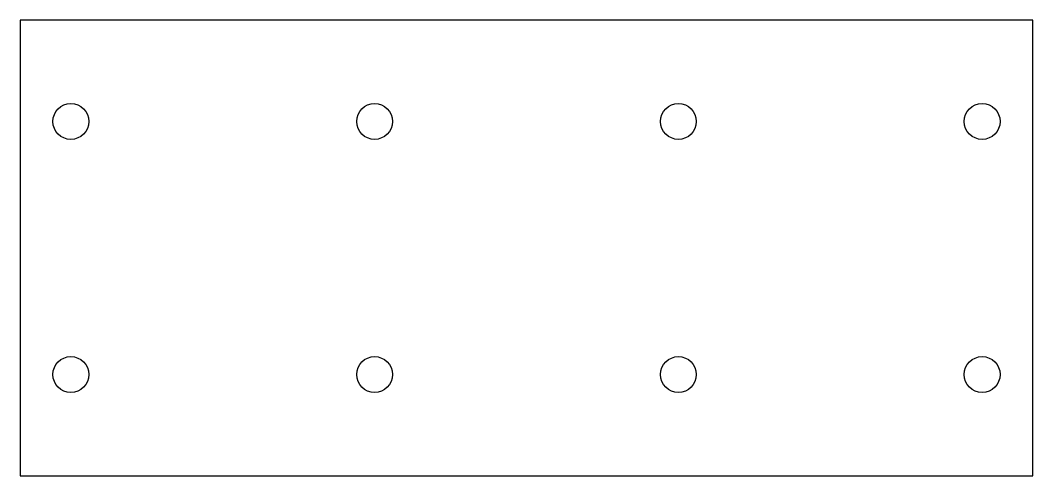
# Model space of a CAD drawing. Header units: inches. Extents: x -2.5 to 2.5, y -1.75 to 0.5.
import ezdxf

# ---------------------------------------------------------------- set-up
doc = ezdxf.new("R2010")
doc.units = ezdxf.units.IN
doc.header["$MEASUREMENT"] = 0

msp = doc.modelspace()

# ---------------------------------------------------------------- linework, layer by layer
at = {"color": 7, "linetype": 'Continuous', "lineweight": 25}
for p, q in [((2.5, 0.5), (-2.5, 0.5)), ((2.5, -1.75), (2.5, 0.5)), ((-2.5, 0.5), (-2.5, -1.75)), ((-2.5, -1.75), (2.5, -1.75))]:
    msp.add_line(p, q, dxfattribs=at)
for centre in [(-2.25, 0), (-0.75, 0), (0.75, 0), (2.25, 0), (-2.25, -1.25), (-0.75, -1.25), (0.75, -1.25), (2.25, -1.25)]:
    msp.add_circle(centre, 0.0886, dxfattribs=at)

doc.saveas('drawing.dxf')
